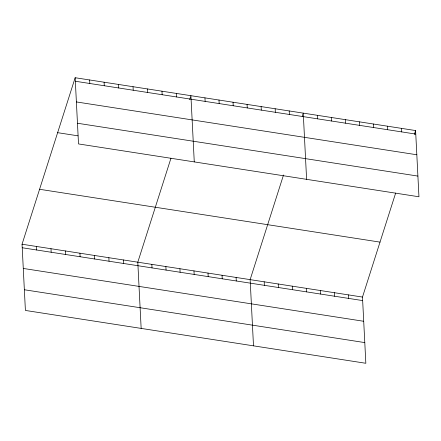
<?xml version="1.0" encoding="UTF-8"?>
<svg xmlns="http://www.w3.org/2000/svg" width="441" height="441" viewBox="0 0 441 441"><rect width="100%" height="100%" fill="white"/><g stroke="black" fill="none" stroke-linecap="round" stroke-linejoin="round"><path stroke-width="0.66" d="M395.66 193.053L362.485 297.063L365.837 363.279L25.402 310.442L22.05 244.226L75.163 77.721L415.598 130.558L418.95 196.774L78.515 143.937L75.163 77.721M170.976 158.181L137.796 262.191L141.153 328.407M189.674 99.567L190.909 95.686L194.266 161.902M283.519 174.989L250.141 279.627L253.498 345.843M302.223 116.352L303.254 113.122L306.605 179.338M414.358 134.439L415.598 130.558M75.339 81.249L415.775 134.086M76.387 101.937L416.822 154.769M77.467 123.248L417.903 176.086M57.633 132.669L78.024 135.834M39.574 189.283L380.01 242.115M22.05 244.226L362.485 297.063M22.226 247.754L362.662 300.586M23.279 268.442L363.709 321.274M24.354 289.754L364.79 342.591M401.553 128.381L401.729 131.903M387.512 126.198L387.689 129.726M373.466 124.02L373.648 127.543M359.426 121.843L359.602 125.365M345.38 119.66L345.562 123.188M348.44 294.886L348.622 298.408M331.34 117.482L331.516 121.005M334.399 292.703L334.576 296.231M317.294 115.299L317.476 118.827M320.353 290.525L320.535 294.048M306.313 288.342L306.489 291.87M289.208 110.945L289.39 114.467M292.267 286.165L292.449 289.693M275.167 108.762L275.344 112.29M278.227 283.987L278.403 287.51M261.122 106.584L261.304 110.112M264.187 281.805L264.363 285.333M247.081 104.407L247.258 107.929M233.035 102.224L233.217 105.752M236.1 277.45L236.277 280.972M218.995 100.046L219.171 103.569M222.055 275.267L222.236 278.795M204.949 97.863L205.131 101.391M208.014 273.089L208.191 276.612M193.968 270.906L194.15 274.434M176.439 93.442L176.62 96.965M179.928 268.729L180.104 272.257M161.974 91.193L162.15 94.721M165.882 266.551L166.064 270.074M147.503 88.95L147.68 92.478M151.842 264.368L152.018 267.896M133.033 86.706L133.215 90.229M118.568 84.457L118.745 87.985M123.331 259.947L123.508 263.47M104.098 82.213L104.274 85.741M108.861 257.698L109.037 261.226M89.628 79.97L89.81 83.492M94.391 255.455L94.572 258.983M79.926 253.211L80.102 256.734M65.455 250.962L65.632 254.49M50.985 248.718L51.167 252.241M36.52 246.475L36.697 249.997"/></g></svg>
